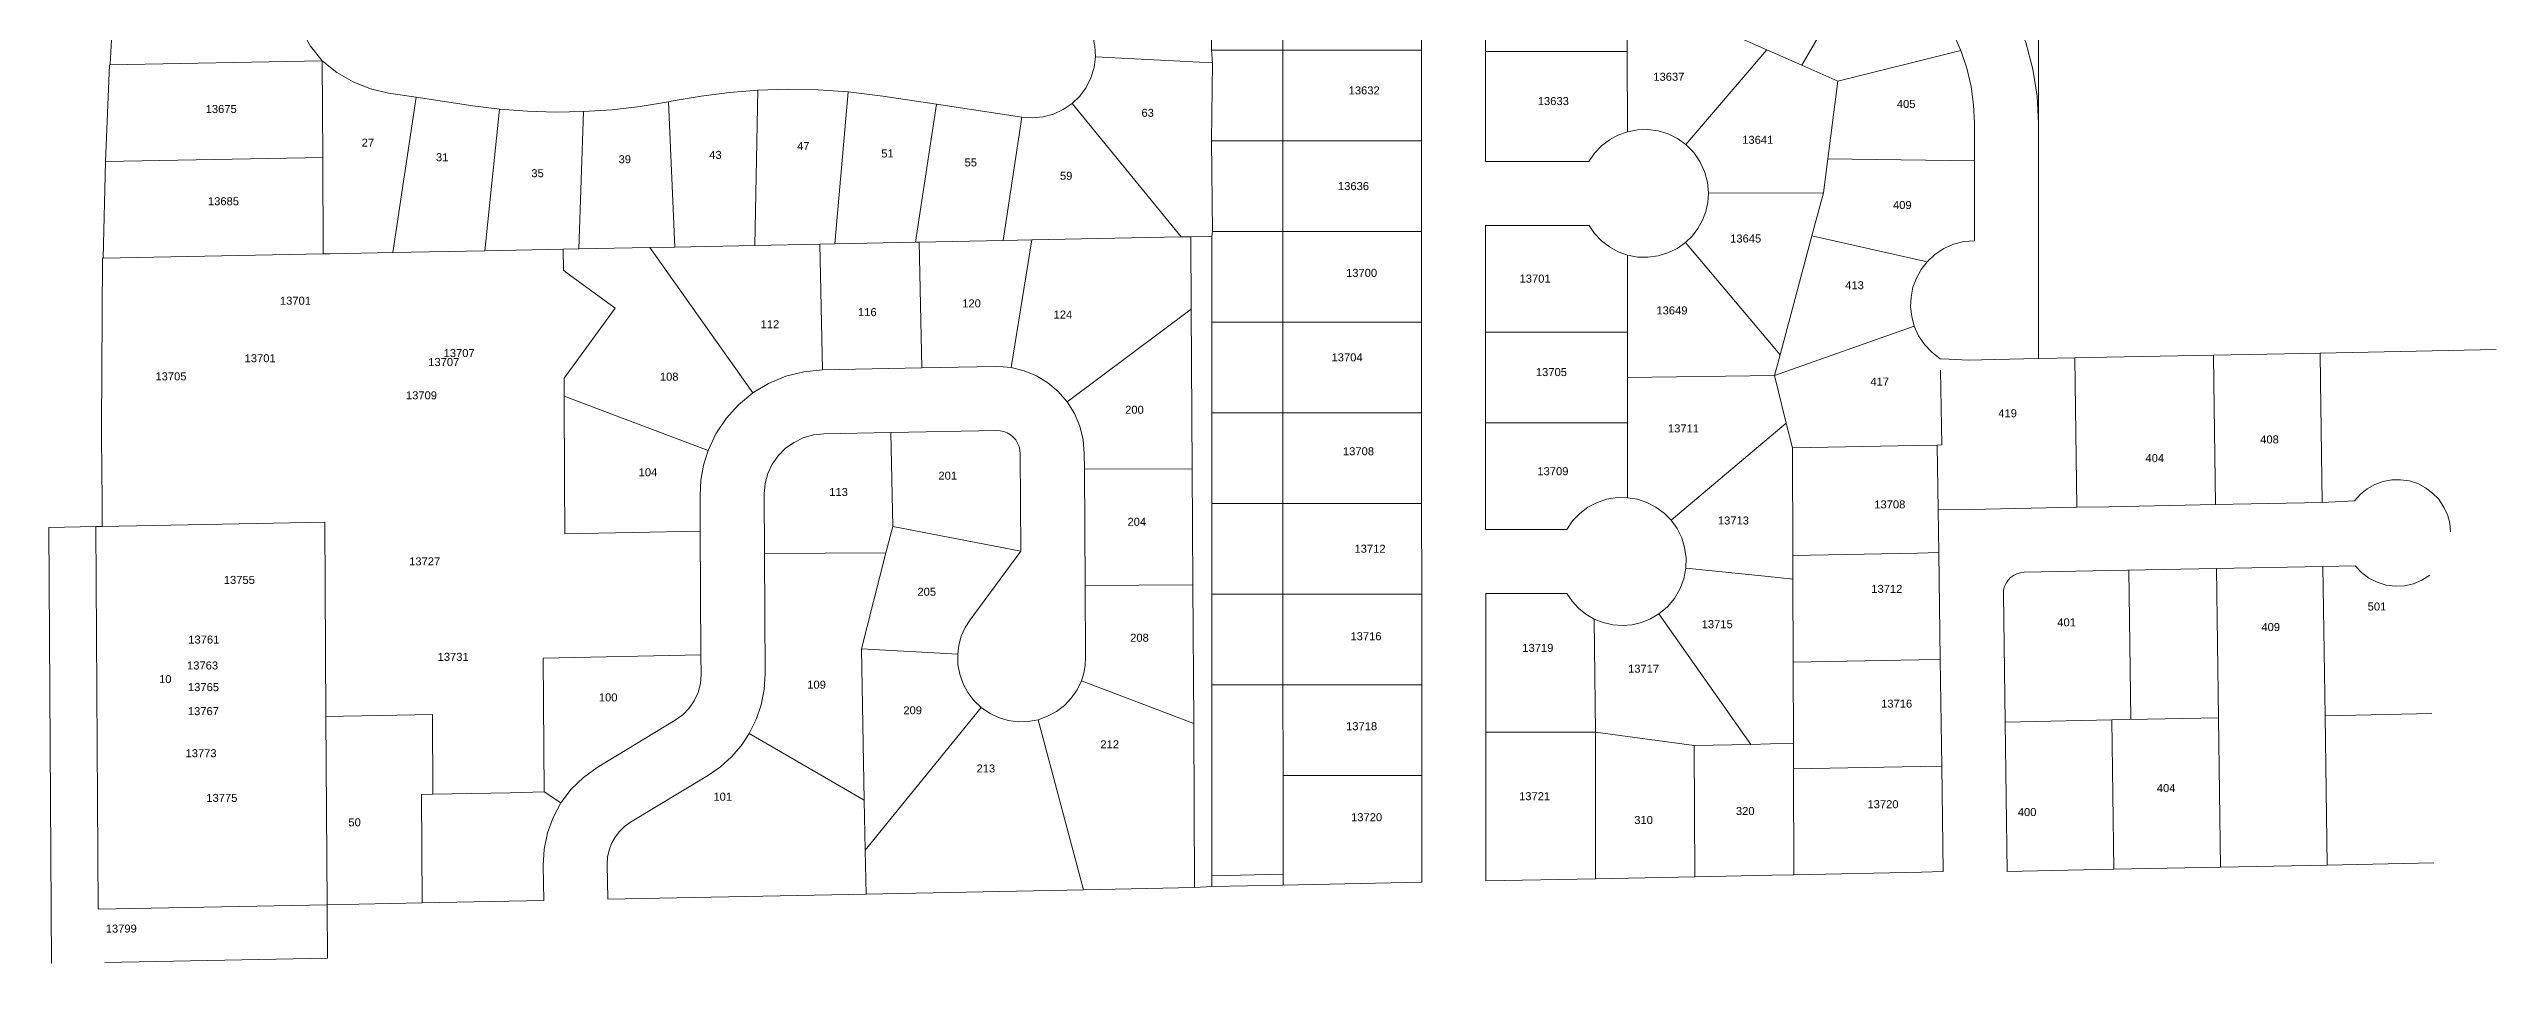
# Model space of a CAD drawing. Header units: feet. Extents: x 865220 to 5618803, y -2240498 to 1935234.
# Drawn here: x 2812271 to 2814565, y 968175 to 969031 of the extents above; entities that cross this region are included whole.
import ezdxf
from ezdxf.enums import TextEntityAlignment as Align

# ---------------------------------------------------------------- set-up
doc = ezdxf.new("R2010")
doc.units = ezdxf.units.FT
doc.header["$LTSCALE"] = 0.015
doc.header["$MEASUREMENT"] = 0
doc.layers.add('Dakota County Addresses', color=7, linetype='Continuous')
doc.layers.add('Dakota County Parcels', color=7, linetype='Continuous')
doc.styles.add('Dimensions 100', font='arial.ttf')

# ---------------------------------------------------------------- blocks, each defined once
blk = doc.blocks.new('ACMAP_ANN_TEMPLATE_Dakota County Addresses')
at = {"layer": 'Dakota County Addresses', "style": 'Dimensions 100'}
blk.add_attdef('DakotaCountyAddress', text='', height=50, dxfattribs=at).set_placement((0, 0), align=Align.CENTER)

msp = doc.modelspace()

# ---------------------------------------------------------------- linework, layer by layer
at = {"layer": 'Dakota County Parcels', "lineweight": 5}
for p, q in [((2814136.2, 968987.8), (2814136.1, 969199.6)), ((2813617.9, 969028.9), (2813617.8, 969146.8)), ((2813361.2, 969030.2), (2813361.8, 969115.2)), ((2813427.9, 969030.2), (2813427.9, 969115.2)), ((2813557.9, 969030.3), (2813557.8, 969115.2)), ((2813914.5, 969016), (2813979.3, 969128.4)), ((2812333.3, 969097.1), (2812328.7, 969017)), ((2813750.8, 969028.9), (2813750.8, 969088.2)), ((2813844.9, 969046.7), (2813881.5, 969030.6)), ((2813252.3, 969023.8), (2813361.9, 969018.4)), ((2813361.9, 969018.4), (2813361.2, 969030.2)), ((2813361.2, 969030.2), (2813427.9, 969030.2)), ((2813427.9, 969030.2), (2813557.9, 969030.3)), ((2813427.9, 968945.2), (2813427.9, 969030.2)), ((2813557.9, 968945.3), (2813557.9, 969030.3)), ((2813617.9, 969028.9), (2813750.8, 969028.9)), ((2813617.9, 968925.9), (2813617.9, 969028.9)), ((2813750.8, 969028.9), (2813750.9, 968953.7)), ((2813805.8, 968941.6), (2813881.5, 969030.6)), ((2813881.5, 969030.6), (2813914.5, 969016)), ((2813948.3, 969001.1), (2814063.6, 969029.8)), ((2812324.4, 968925.7), (2812328.1, 969016.3)), ((2812328.1, 969016.3), (2812328.6, 969016.3)), ((2812328.6, 969016.3), (2812527.6, 969020.3)), ((2812328.7, 969017), (2812328.6, 969016.3)), ((2812528.1, 968929.7), (2812527.6, 969020.2)), ((2813361.2, 968945.2), (2813361.9, 969018.4)), ((2813914.5, 969016), (2813948.3, 969001.1)), ((2813938.9, 968928.2), (2813948.3, 969001.1)), ((2812589.8, 968989.9), (2812615.5, 968986)), ((2812593.8, 968840.5), (2812615.5, 968986)), ((2812615.5, 968986), (2812668.9, 968978.1)), ((2812668.9, 968978.1), (2812693.7, 968974.9)), ((2812852, 968981.7), (2812856.5, 968982.6)), ((2812858, 968845.6), (2812852, 968981.7)), ((2812933, 968847.1), (2812935.8, 968992.7)), ((2813008, 968848.7), (2813020.7, 968991.1)), ((2813052.9, 968987.1), (2813020.7, 968991.1)), ((2813052.9, 968987.1), (2813103.3, 968979.5)), ((2813083.7, 968850.1), (2813103.3, 968979.5)), ((2813103.3, 968979.5), (2813183.4, 968967.3)), ((2813230.4, 968980.2), (2813332.8, 968855.1)), ((2814136.2, 968983.4), (2814136.2, 968987.8)), ((2814136.2, 968979), (2814136.2, 968983.4)), ((2814136.2, 968974.6), (2814136.2, 968979)), ((2812680.1, 968842.1), (2812693.7, 968974.9)), ((2812768, 968843.9), (2812772.6, 968972.6)), ((2813165.8, 968851.7), (2813183.4, 968967.3)), ((2814076.3, 968926.5), (2814076.2, 968961.4)), ((2814136.2, 968970.2), (2814136.2, 968974.6)), ((2814136.2, 968965.8), (2814136.2, 968970.2)), ((2814136.2, 968961.4), (2814136.2, 968965.8)), ((2814136.3, 968741.1), (2814136.2, 968961.4)), ((2813361.2, 968945.2), (2813427.9, 968945.2)), ((2813362, 968860.2), (2813361.2, 968945.2)), ((2813427.9, 968945.2), (2813557.9, 968945.3)), ((2813428, 968860.2), (2813427.9, 968945.2)), ((2813557.9, 968860.3), (2813557.9, 968945.3)), ((2812322.1, 968835.1), (2812324.4, 968925.7)), ((2812528.1, 968929.7), (2812324.4, 968925.7)), ((2812528.6, 968839.2), (2812528.1, 968929.7)), ((2813617.9, 968925.9), (2813714.9, 968925.9)), ((2813934.7, 968896.5), (2813938.9, 968928.2)), ((2813938.9, 968928.2), (2814076.3, 968926.5)), ((2814076.3, 968851.5), (2814076.3, 968926.5)), ((2813826.9, 968896.1), (2813934.7, 968896.5)), ((2813923.9, 968856), (2813934.7, 968896.5)), ((2813617.9, 968865.9), (2813715, 968865.9)), ((2813618, 968765.9), (2813617.9, 968865.9)), ((2812534.8, 968839.3), (2812593.8, 968840.5)), ((2812593.8, 968840.5), (2812680.1, 968842.1)), ((2812680.1, 968842.1), (2812753.5, 968843.7)), ((2812753.5, 968843.7), (2812768, 968843.9)), ((2812753.6, 968824), (2812753.5, 968843.7)), ((2812768, 968843.9), (2812834.6, 968845.3)), ((2812834.6, 968845.3), (2812858, 968845.6)), ((2812834.6, 968845.3), (2812931.1, 968709)), ((2812858, 968845.6), (2812933, 968847.1)), ((2812933, 968847.1), (2812994, 968848.4)), ((2812994, 968848.4), (2813008, 968848.7)), ((2812996.4, 968730.5), (2812994, 968848.4)), ((2813008, 968848.7), (2813083.7, 968850.1)), ((2813083.7, 968850.1), (2813087.2, 968850.3)), ((2813087.2, 968850.3), (2813165.8, 968851.7)), ((2813089.6, 968732.3), (2813087.2, 968850.3)), ((2813165.8, 968851.7), (2813192.8, 968852.4)), ((2813173.2, 968732.6), (2813192.8, 968852.4)), ((2813192.8, 968852.4), (2813332.8, 968855.1)), ((2813332.8, 968855.1), (2813341.7, 968855.3)), ((2813341.7, 968855.3), (2813361.3, 968855.6)), ((2813342.1, 968787.5), (2813341.7, 968855.3)), ((2813361.3, 968855.6), (2813362, 968860.2)), ((2813361.3, 968775.2), (2813361.3, 968855.6)), ((2813362, 968860.2), (2813428, 968860.2)), ((2813428, 968860.2), (2813557.9, 968860.3)), ((2813428, 968775.2), (2813428, 968860.2)), ((2813558, 968775.3), (2813557.9, 968860.3)), ((2813805.5, 968850), (2813894.1, 968744.5)), ((2813894.1, 968744.5), (2813923.9, 968856)), ((2813923.9, 968856), (2814031.9, 968831.9)), ((2812321.5, 968835.1), (2812320.8, 968677.5)), ((2812321.5, 968835.1), (2812322.1, 968835.1)), ((2812322.1, 968835.1), (2812528.6, 968839.2)), ((2812528.6, 968839.2), (2812529.3, 968839.2)), ((2812529.3, 968839.2), (2812534.8, 968839.3)), ((2813751, 968765.9), (2813750.9, 968838.1)), ((2812802.2, 968788.5), (2812754.2, 968722.8)), ((2813225.7, 968700.7), (2813342.1, 968787.5)), ((2813343, 968637.9), (2813342.1, 968787.5)), ((2813361.3, 968775.2), (2813428, 968775.2)), ((2813361.3, 968690.2), (2813361.3, 968775.2)), ((2813428, 968775.2), (2813558, 968775.3)), ((2813428, 968690.2), (2813428, 968775.2)), ((2813558, 968690.3), (2813558, 968775.3)), ((2813888.9, 968725.2), (2814019.8, 968771.5)), ((2813618, 968765.9), (2813751, 968765.9)), ((2813618, 968680.9), (2813618, 968765.9)), ((2813751, 968723.4), (2813751, 968765.9)), ((2814400.2, 968746.3), (2814565.1, 968749.6)), ((2812996.4, 968730.5), (2813089.6, 968732.3)), ((2813089.6, 968732.3), (2813158.3, 968733.7)), ((2813751, 968723.4), (2813888.9, 968725.2)), ((2813888.9, 968725.2), (2813894.1, 968744.5)), ((2813888.9, 968725.2), (2813899.9, 968680.6)), ((2814044.1, 968741), (2814052.5, 968740.6)), ((2814045.6, 968660.2), (2814044.3, 968730.2)), ((2814052.5, 968740.6), (2814070.3, 968739.7)), ((2814070.3, 968739.7), (2814095.3, 968740.2)), ((2814095.3, 968740.2), (2814136.3, 968741.1)), ((2814136.3, 968741.1), (2814170.3, 968741.7)), ((2814170.3, 968741.7), (2814200.2, 968742.3)), ((2814170.6, 968717.8), (2814170.3, 968741.7)), ((2814200.2, 968742.3), (2814300.2, 968744.3)), ((2814300.2, 968744.3), (2814400.2, 968746.3)), ((2814300.6, 968718.9), (2814300.2, 968744.3)), ((2814400.6, 968719.7), (2814400.2, 968746.3)), ((2812754.3, 968705.8), (2812754.2, 968722.8)), ((2812754.3, 968705.8), (2812889.2, 968654.8)), ((2813751, 968680.9), (2813751, 968723.4)), ((2814172.2, 968601.8), (2814170.6, 968717.8)), ((2814302.1, 968604.3), (2814300.6, 968718.9)), ((2814402.1, 968606.3), (2814400.6, 968719.7)), ((2813361.3, 968690.2), (2813428, 968690.2)), ((2813361.4, 968605.2), (2813361.3, 968690.2)), ((2813428, 968690.2), (2813558, 968690.3)), ((2813428.1, 968605.2), (2813428, 968690.2)), ((2813558, 968605.3), (2813558, 968690.3)), ((2813618, 968680.9), (2813751, 968680.9)), ((2813618, 968580.9), (2813618, 968680.9)), ((2813751, 968610.7), (2813751, 968680.9)), ((2813791.9, 968589.6), (2813899.9, 968680.6)), ((2813899.9, 968680.6), (2813905.6, 968657.4)), ((2812997.6, 968670.5), (2813060.5, 968671.7)), ((2813060.5, 968671.7), (2813159.5, 968673.7)), ((2813062.3, 968583.7), (2813060.5, 968671.7)), ((2813905.6, 968657.4), (2814021.3, 968659.7)), ((2813906, 968556.5), (2813905.6, 968657.4)), ((2814021.3, 968659.7), (2814041.4, 968660.1)), ((2814041.4, 968660.1), (2814045.6, 968660.2)), ((2814042.2, 968599.2), (2814041.4, 968660.1)), ((2813182.5, 968560.6), (2813181.9, 968651.8)), ((2813242, 968637.3), (2813241.9, 968652.2)), ((2813242, 968637.3), (2813343, 968637.9)), ((2813242.7, 968528.4), (2813242, 968637.3)), ((2813343.6, 968529), (2813343, 968637.9)), ((2812321.4, 968583.8), (2812321.2, 968618.8)), ((2812881.9, 968579.2), (2812881.7, 968612.8)), ((2812942, 968558.5), (2812941.7, 968614.3)), ((2812321.4, 968583.8), (2812530, 968587.9)), ((2812530, 968587.9), (2812531.1, 968405.5)), ((2813361.4, 968605.2), (2813428.1, 968605.2)), ((2813361.4, 968520.2), (2813361.4, 968605.2)), ((2813428.1, 968605.2), (2813558, 968605.3)), ((2813428.1, 968520.3), (2813428.1, 968605.2)), ((2813558.1, 968520.3), (2813558, 968605.3)), ((2814042.2, 968599.2), (2814072.2, 968599.8)), ((2814042.8, 968559.2), (2814042.2, 968599.2)), ((2814072.2, 968599.8), (2814172.2, 968601.8)), ((2814172.2, 968601.8), (2814202.2, 968602.3)), ((2814202.2, 968602.3), (2814302.1, 968604.3)), ((2814302.1, 968604.3), (2814402.1, 968606.3)), ((2814402.1, 968606.3), (2814432.5, 968607.7)), ((2812273.8, 968174.1), (2812271.4, 968582.8)), ((2812321.4, 968583.8), (2812315.4, 968583.6)), ((2812317.5, 968225), (2812315.4, 968583.6)), ((2812755.1, 968576.7), (2812881.9, 968579.2)), ((2812882.6, 968463.3), (2812881.9, 968579.2)), ((2813056, 968559.1), (2813062.3, 968583.7)), ((2813062.3, 968583.7), (2813182.5, 968560.6)), ((2813618, 968580.9), (2813694.1, 968580.9)), ((2812942, 968558.5), (2813056, 968559.1)), ((2812942.7, 968445.5), (2812942, 968558.5)), ((2813032.9, 968469.1), (2813056, 968559.1)), ((2813134.9, 968496.3), (2813182.5, 968560.6)), ((2813805.7, 968544.7), (2813883, 968536.7)), ((2813906, 968556.5), (2814022.7, 968558.8)), ((2813906, 968534.3), (2813906, 968556.5)), ((2814022.7, 968558.8), (2814042.8, 968559.2)), ((2814044.2, 968459.2), (2814042.8, 968559.2)), ((2814122.7, 968540.8), (2814203, 968542.4)), ((2814203, 968542.4), (2814303, 968544.3)), ((2814303, 968544.3), (2814402.9, 968546.3)), ((2814402.9, 968546.3), (2814433.1, 968546.9)), ((2814404.9, 968406.4), (2814402.9, 968546.3)), ((2813242.7, 968528.4), (2813343.6, 968529)), ((2813243, 968460.9), (2813242.7, 968528.4)), ((2813344.4, 968399), (2813343.6, 968529)), ((2813361.4, 968520.2), (2813428.1, 968520.3)), ((2813361.4, 968435.2), (2813361.4, 968520.2)), ((2813428.1, 968435.3), (2813428.1, 968520.3)), ((2813428.1, 968520.3), (2813558.1, 968520.3)), ((2813558.1, 968435.3), (2813558.1, 968520.3)), ((2813618.1, 968390.9), (2813618.1, 968520.9)), ((2813618.1, 968520.9), (2813694.1, 968520.9)), ((2813883, 968536.7), (2813906, 968534.3)), ((2813906.3, 968456.5), (2813906, 968534.3)), ((2814105, 968400.4), (2814103.3, 968520.7)), ((2813721, 968391), (2813719.8, 968497)), ((2813780.5, 968501.9), (2813866.6, 968379.5)), ((2812734.8, 968460.3), (2812882.6, 968463.3)), ((2812735.5, 968334.9), (2812734.8, 968460.3)), ((2812882.7, 968445.1), (2812882.6, 968463.3)), ((2813032.9, 968469.1), (2813123.2, 968464)), ((2813035.7, 968327.2), (2813032.9, 968469.1)), ((2813906.3, 968456.5), (2814024, 968458.8)), ((2813906.6, 968380.3), (2813906.3, 968456.5)), ((2814024, 968458.8), (2814044.2, 968459.2)), ((2814045.5, 968359.2), (2814044.2, 968459.2)), ((2813239.1, 968439.2), (2813344.4, 968399)), ((2813361.4, 968435.2), (2813428.1, 968435.3)), ((2813361.5, 968256.4), (2813361.4, 968435.2)), ((2813428.1, 968435.3), (2813558.1, 968435.3)), ((2813428.2, 968350.3), (2813428.1, 968435.3)), ((2813558.1, 968350.3), (2813558.1, 968435.3)), ((2812531.1, 968405.5), (2812630.9, 968407.4)), ((2812532.1, 968229.2), (2812531.1, 968405.5)), ((2812630.9, 968407.4), (2812631.3, 968332.8)), ((2813036.6, 968280.5), (2813145.2, 968414)), ((2814204.9, 968402.4), (2814304.9, 968404.4)), ((2814306.8, 968264.4), (2814304.9, 968404.4)), ((2814404.9, 968406.4), (2814504.9, 968408.3)), ((2814406.8, 968266.4), (2814404.9, 968406.4)), ((2812785.4, 968357.9), (2812858.5, 968402.1)), ((2812927.8, 968389.7), (2813035.7, 968327.2)), ((2813198.6, 968402.6), (2813241.2, 968243.3)), ((2813345.3, 968245.3), (2813344.4, 968399)), ((2813618.1, 968390.9), (2813721, 968391)), ((2813618.2, 968251.5), (2813618.1, 968390.9)), ((2813721, 968391), (2813813.6, 968378.4)), ((2813721.1, 968253.6), (2813721, 968391)), ((2814105, 968400.4), (2814204.9, 968402.4)), ((2814106.9, 968260.4), (2814105, 968400.4)), ((2814206.9, 968262.4), (2814204.9, 968402.4)), ((2813813.6, 968378.4), (2813866.6, 968379.5)), ((2813814, 968255.5), (2813813.6, 968378.4)), ((2813866.6, 968379.5), (2813885.1, 968379.9)), ((2813885.1, 968379.9), (2813906.6, 968380.3)), ((2813906.7, 968356.5), (2813906.6, 968380.3)), ((2813906.7, 968356.5), (2814025.3, 968358.8)), ((2814025.3, 968358.8), (2814045.5, 968359.2)), ((2814046.9, 968260.2), (2814045.5, 968359.2)), ((2812816.4, 968306.5), (2812889.6, 968350.7)), ((2813428.2, 968350.3), (2813558.1, 968350.3)), ((2813428.2, 968257.7), (2813428.2, 968350.3)), ((2813558.2, 968250.3), (2813558.1, 968350.3)), ((2813907, 968257.3), (2813906.7, 968356.5)), ((2812620.5, 968332.6), (2812631.3, 968332.8)), ((2812621.1, 968231), (2812620.5, 968332.6)), ((2812735.5, 968334.9), (2812751.3, 968324.7)), ((2813035.7, 968327.2), (2813036.6, 968280.5)), ((2812795.4, 968234.4), (2812794.7, 968267.1)), ((2813036.6, 968280.5), (2813037.4, 968239.2)), ((2814306.8, 968264.4), (2814406.8, 968266.4)), ((2814406.8, 968266.4), (2814506.8, 968268.4)), ((2812735.4, 968233.2), (2812734.7, 968265.9)), ((2813037.4, 968239.2), (2813241.2, 968243.3)), ((2813241.2, 968243.3), (2813345.3, 968245.3)), ((2813345.3, 968245.3), (2813361.5, 968246.4)), ((2813361.5, 968256.4), (2813428.2, 968257.7)), ((2813361.5, 968246.4), (2813361.5, 968256.4)), ((2813361.5, 968246.4), (2813428.2, 968247.7)), ((2813428.2, 968247.7), (2813428.2, 968257.7)), ((2813428.2, 968247.7), (2813558.2, 968250.3)), ((2813618.2, 968251.5), (2813721.1, 968253.6)), ((2813721.1, 968253.6), (2813814, 968255.5)), ((2813814, 968255.5), (2813886.7, 968256.9)), ((2813886.7, 968256.9), (2813907, 968257.3)), ((2813907, 968257.3), (2814026.7, 968259.7)), ((2814026.7, 968259.7), (2814046.9, 968260.2)), ((2814106.9, 968260.4), (2814206.9, 968262.4)), ((2814206.9, 968262.4), (2814306.8, 968264.4)), ((2812317.5, 968225), (2812532.1, 968229.2)), ((2812532.1, 968229.2), (2812621.1, 968231)), ((2812532.1, 968229.2), (2812532.4, 968179.2)), ((2812621.1, 968231), (2812735.4, 968233.2)), ((2812795.4, 968234.4), (2813037.4, 968239.2)), ((2812323.8, 968175.1), (2812532.4, 968179.2))]:
    msp.add_line(p, q, dxfattribs=at)
for points in [[(2814063.6, 969029.8), (2814054.6, 969049.9), (2814043.4, 969068.9), (2814030, 969086.4), (2814014.7, 969102.3), (2813997.7, 969116.4), (2813979.3, 969128.4)], [(2814136.2, 968961.4), (2814134.9, 968987.1), (2814131, 969012.5), (2814124.5, 969037.4), (2814115.5, 969061.5), (2814104.1, 969084.6), (2814090.4, 969106.3), (2814079.4, 969120.9), (2814067.3, 969134.6)], [(2812497.3, 969082.4), (2812501.3, 969065.3), (2812507.8, 969049.1), (2812516.6, 969034), (2812527.6, 969020.3)], [(2813252.3, 969023.8), (2813251.9, 969033.8), (2813249.9, 969043.6), (2813246.3, 969052.9), (2813241.3, 969061.6), (2813235, 969069.4), (2813227.5, 969076)], [(2813230.4, 968980.2), (2813237.6, 968987.2), (2813243.5, 968995.3), (2813248, 969004.2), (2813251, 969013.8), (2813252.3, 969023.8)], [(2814076.2, 968961.4), (2814075.4, 968978.8), (2814073, 968996.2), (2814069.1, 969013.2), (2814063.6, 969029.8)], [(2812589.8, 968989.9), (2812572.8, 968994), (2812556.5, 969000.5), (2812541.3, 969009.3), (2812527.6, 969020.2)], [(2812772.6, 968972.6), (2812799.2, 968974.3), (2812825.7, 968977.4), (2812852, 968981.7)], [(2812935.8, 968992.7), (2812909.2, 968990.6), (2812882.7, 968987.2), (2812856.5, 968982.6)], [(2813020.7, 968991.1), (2812992.4, 968993), (2812964.1, 968993.5), (2812935.8, 968992.7)], [(2813183.4, 968967.3), (2813193.4, 968966.7), (2813203.4, 968967.7), (2813213, 968970.3), (2813222.1, 968974.6), (2813230.4, 968980.2)], [(2812693.7, 968974.9), (2812720, 968972.9), (2812746.3, 968972.1), (2812772.6, 968972.6)], [(2813805.8, 968941.6), (2813797.9, 968947.3), (2813789.2, 968951.6), (2813779.9, 968954.5), (2813770.2, 968955.8), (2813760.5, 968955.6), (2813750.9, 968953.7)], [(2813750.9, 968953.7), (2813742.1, 968950.6), (2813734, 968946.1), (2813726.6, 968940.4), (2813720.2, 968933.6), (2813714.9, 968925.9)], [(2813826.9, 968896.1), (2813826, 968906.4), (2813823.3, 968916.4), (2813818.9, 968925.8), (2813813.1, 968934.3), (2813805.8, 968941.6)], [(2813805.5, 968850), (2813811.8, 968856.1), (2813817.1, 968863), (2813821.3, 968870.7), (2813824.4, 968878.9), (2813826.3, 968887.4), (2813826.9, 968896.1)], [(2813715, 968865.9), (2813720.2, 968858.2), (2813726.6, 968851.5), (2813734, 968845.8), (2813742.2, 968841.3), (2813750.9, 968838.1)], [(2813750.9, 968838.1), (2813760.4, 968836.3), (2813770.1, 968836), (2813779.7, 968837.3), (2813788.9, 968840.1), (2813797.6, 968844.4), (2813805.5, 968850)], [(2814076.3, 968851.5), (2814066.3, 968850.7), (2814056.7, 968848.2), (2814047.5, 968844.2), (2814039.2, 968838.7), (2814031.9, 968831.9)], [(2812753.6, 968824), (2812756, 968822.2), (2812802.2, 968788.5)], [(2814031.9, 968831.9), (2814026.2, 968824.6), (2814021.8, 968816.5), (2814018.6, 968807.9), (2814016.8, 968798.8), (2814016.4, 968789.6), (2814017.4, 968780.4), (2814019.8, 968771.5)], [(2814019.8, 968771.5), (2814023.8, 968762.5), (2814029.4, 968754.2), (2814036.2, 968747), (2814044.1, 968741)], [(2812996.4, 968730.5), (2812979, 968728.8), (2812962.1, 968724.6), (2812946, 968717.9), (2812931.1, 968709)], [(2813173.2, 968732.6), (2813165.8, 968733.5), (2813158.3, 968733.7)], [(2813225.7, 968700.7), (2813217.4, 968710.2), (2813207.8, 968718.3), (2813197, 968724.8), (2813185.4, 968729.6), (2813173.2, 968732.6)], [(2812755.1, 968576.7), (2812754.8, 968627.4), (2812754.3, 968705.8)], [(2812931.1, 968709), (2812917.7, 968697.9), (2812906.1, 968685), (2812896.6, 968670.6), (2812889.2, 968654.8)], [(2813241.9, 968652.2), (2813240.8, 968665.1), (2813237.7, 968677.7), (2813232.6, 968689.7), (2813225.7, 968700.7)], [(2812321.2, 968618.8), (2812321.1, 968626.8), (2812320.8, 968677.5)], [(2812997.6, 968670.5), (2812987.9, 968669.5), (2812978.5, 968666.8), (2812969.8, 968662.6), (2812961.9, 968657), (2812955, 968650.1), (2812949.4, 968642.2), (2812945.3, 968633.4), (2812942.7, 968624), (2812941.7, 968614.3)], [(2813181.9, 968651.8), (2813181.6, 968655.3), (2813180.8, 968658.7), (2813179.4, 968661.9), (2813177.6, 968664.8), (2813175.3, 968667.4), (2813172.6, 968669.7), (2813169.6, 968671.4), (2813166.4, 968672.7), (2813163, 968673.5), (2813159.5, 968673.7)], [(2812889.2, 968654.8), (2812885, 968641.2), (2812882.5, 968627.1), (2812881.7, 968612.8)], [(2813751, 968610.7), (2813741.3, 968610.8), (2813731.8, 968609.2), (2813722.6, 968606.2), (2813714, 968601.7), (2813706.3, 968595.9), (2813699.6, 968588.9), (2813694.1, 968580.9)], [(2813791.9, 968589.6), (2813785.3, 968596.3), (2813777.7, 968601.9), (2813769.3, 968606.3), (2813760.3, 968609.2), (2813751, 968610.7)], [(2814522.5, 968578.7), (2814521.7, 968586.9), (2814519.5, 968594.9), (2814516, 968602.3), (2814511.4, 968609.2), (2814505.7, 968615.1), (2814499, 968620.1), (2814491.7, 968623.9), (2814483.9, 968626.4), (2814475.7, 968627.6), (2814467.5, 968627.4), (2814459.3, 968625.9), (2814451.6, 968623.1), (2814444.4, 968619), (2814438, 968613.9), (2814432.5, 968607.7)], [(2813805.7, 968544.7), (2813805.9, 968554.4), (2813804.6, 968563.9), (2813801.8, 968573.1), (2813797.5, 968581.8), (2813791.9, 968589.6)], [(2812315.4, 968583.6), (2812271.4, 968582.8), (2812271.4, 968582.8)], [(2813780.5, 968501.9), (2813788.4, 968508.5), (2813795, 968516.3), (2813800.2, 968525.1), (2813803.8, 968534.7), (2813805.7, 968544.7)], [(2814222.9, 968403.7), (2814222.9, 968403.5), (2814221, 968543.2)], [(2814304.9, 968404.4), (2814304.9, 968404.4), (2814303, 968544.3)], [(2814433.1, 968546.9), (2814439, 968540.6), (2814446, 968535.3), (2814453.7, 968531.4), (2814462, 968528.8), (2814470.6, 968527.8), (2814479.3, 968528.2), (2814487.7, 968530.1), (2814495.7, 968533.4), (2814503.1, 968538.1)], [(2813694.1, 968520.9), (2813699.1, 968513.6), (2813705.2, 968507.1), (2813712.1, 968501.5), (2813719.8, 968497)], [(2814122.7, 968540.8), (2814119.3, 968540.4), (2814116, 968539.4), (2814112.9, 968537.9), (2814110.1, 968535.9), (2814107.7, 968533.4), (2814105.8, 968530.6), (2814104.4, 968527.4), (2814103.6, 968524.1), (2814103.3, 968520.7)], [(2813134.9, 968496.3), (2813130.2, 968488.9), (2813126.6, 968481), (2813124.3, 968472.6), (2813123.2, 968464)], [(2813719.8, 968497), (2813728.3, 968493.7), (2813737.2, 968491.6), (2813746.3, 968491), (2813755.4, 968491.7), (2813764.2, 968493.8), (2813772.7, 968497.2), (2813780.5, 968501.9)], [(2813123.2, 968464), (2813123.4, 968454.5), (2813125.1, 968445.2), (2813128.2, 968436.3), (2813132.7, 968428), (2813138.4, 968420.5), (2813145.2, 968414)], [(2813239.1, 968439.2), (2813241.3, 968446.2), (2813242.6, 968453.5), (2813243, 968460.9)], [(2812858.5, 968402.1), (2812865.5, 968407.1), (2812871.5, 968413.3), (2812876.3, 968420.4), (2812879.8, 968428.2), (2812882, 968436.6), (2812882.7, 968445.1)], [(2812927.8, 968389.7), (2812934.3, 968402.8), (2812939, 968416.6), (2812941.8, 968430.9), (2812942.7, 968445.5)], [(2813198.6, 968402.6), (2813207.5, 968405.8), (2813215.8, 968410.3), (2813223.2, 968416), (2813229.7, 968422.9), (2813235.1, 968430.7), (2813239.1, 968439.2)], [(2813145.2, 968414), (2813153, 968408.7), (2813161.5, 968404.6), (2813170.5, 968401.9), (2813179.9, 968400.7), (2813189.3, 968400.9), (2813198.6, 968402.6)], [(2812889.6, 968350.7), (2812900.9, 968358.6), (2812911.2, 968367.8), (2812920.2, 968378.2), (2812927.8, 968389.7)], [(2812785.4, 968357.9), (2812772.4, 968348.6), (2812760.9, 968337.5), (2812751.3, 968324.7)], [(2812631.3, 968332.8), (2812703.7, 968334.2), (2812735.5, 968334.9)], [(2812751.3, 968324.7), (2812743.9, 968311.1), (2812738.7, 968296.5), (2812735.6, 968281.4), (2812734.7, 968265.9)], [(2812816.4, 968306.5), (2812810.9, 968302.6), (2812806.1, 968298), (2812802, 968292.6), (2812798.8, 968286.7), (2812796.4, 968280.4), (2812795.1, 968273.8), (2812794.7, 968267.1)]]:
    msp.add_lwpolyline(points, dxfattribs=at)

# ---------------------------------------------------------------- block references
at = {"layer": 'Dakota County Addresses', "lineweight": 5, "xscale": 0.15, "yscale": 0.15, "zscale": 0.15}
for p, values in [((2813789.8, 969001.5), {'DakotaCountyAddress': '13637'}), ((2812432.9, 968971.3), {'DakotaCountyAddress': '13675'}), ((2813504.2, 968988.7), {'DakotaCountyAddress': '13632'}), ((2813681.5, 968978.7), {'DakotaCountyAddress': '13633'}), ((2814012.2, 968976), {'DakotaCountyAddress': '405'}), ((2813301.3, 968967.7), {'DakotaCountyAddress': '63'}), ((2812570.4, 968939.7), {'DakotaCountyAddress': '27'}), ((2812640, 968926.1), {'DakotaCountyAddress': '31'}), ((2812811.2, 968924.2), {'DakotaCountyAddress': '39'}), ((2812896.1, 968928.3), {'DakotaCountyAddress': '43'}), ((2812978.5, 968936.6), {'DakotaCountyAddress': '47'}), ((2813057.4, 968929.6), {'DakotaCountyAddress': '51'}), ((2813873.1, 968942.4), {'DakotaCountyAddress': '13641'}), ((2812729.4, 968911.1), {'DakotaCountyAddress': '35'}), ((2813135.5, 968921.2), {'DakotaCountyAddress': '55'}), ((2813224.9, 968908.7), {'DakotaCountyAddress': '59'}), ((2812435, 968884.8), {'DakotaCountyAddress': '13685'}), ((2813494.2, 968899), {'DakotaCountyAddress': '13636'}), ((2814008.6, 968881.3), {'DakotaCountyAddress': '409'}), ((2813861.8, 968849.9), {'DakotaCountyAddress': '13645'}), ((2813501.8, 968817.7), {'DakotaCountyAddress': '13700'}), ((2813664.4, 968812.3), {'DakotaCountyAddress': '13701'}), ((2812502.5, 968791.6), {'DakotaCountyAddress': '13701'}), ((2813136.2, 968789.1), {'DakotaCountyAddress': '120'}), ((2813963.8, 968806.1), {'DakotaCountyAddress': '413'}), ((2812947.2, 968769.5), {'DakotaCountyAddress': '112'}), ((2813038.5, 968780.9), {'DakotaCountyAddress': '116'}), ((2813221.8, 968778.6), {'DakotaCountyAddress': '124'}), ((2813792.7, 968782.5), {'DakotaCountyAddress': '13649'}), ((2812655.9, 968742.5), {'DakotaCountyAddress': '13707'}), ((2812385.8, 968720.7), {'DakotaCountyAddress': '13705'}), ((2812469.4, 968737.7), {'DakotaCountyAddress': '13701'}), ((2812641.5, 968734.1), {'DakotaCountyAddress': '13707'}), ((2812852.8, 968720.4), {'DakotaCountyAddress': '108'}), ((2813488.2, 968738.5), {'DakotaCountyAddress': '13704'}), ((2813679.7, 968724.7), {'DakotaCountyAddress': '13705'}), ((2812620.6, 968702.9), {'DakotaCountyAddress': '13709'}), ((2813987.4, 968715.8), {'DakotaCountyAddress': '417'}), ((2813288.9, 968689.4), {'DakotaCountyAddress': '200'}), ((2813803.5, 968671.9), {'DakotaCountyAddress': '13711'}), ((2814107.3, 968686.1), {'DakotaCountyAddress': '419'}), ((2813498.9, 968650.5), {'DakotaCountyAddress': '13708'}), ((2814352.8, 968661.6), {'DakotaCountyAddress': '408'}), ((2812832.9, 968630.8), {'DakotaCountyAddress': '104'}), ((2813113.9, 968627.6), {'DakotaCountyAddress': '201'}), ((2813681.1, 968631.8), {'DakotaCountyAddress': '13709'}), ((2814245.3, 968644.1), {'DakotaCountyAddress': '404'}), ((2813011.5, 968612.3), {'DakotaCountyAddress': '113'}), ((2813291.1, 968584.4), {'DakotaCountyAddress': '204'}), ((2813850.3, 968585.6), {'DakotaCountyAddress': '13713'}), ((2813996.9, 968600.7), {'DakotaCountyAddress': '13708'}), ((2813509.7, 968559.1), {'DakotaCountyAddress': '13712'}), ((2812623.6, 968547.3), {'DakotaCountyAddress': '13727'}), ((2812449.9, 968529.9), {'DakotaCountyAddress': '13755'}), ((2813094.2, 968518.8), {'DakotaCountyAddress': '205'}), ((2813994.1, 968521.5), {'DakotaCountyAddress': '13712'}), ((2813835.1, 968488.4), {'DakotaCountyAddress': '13715'}), ((2814162.6, 968490.1), {'DakotaCountyAddress': '401'}), ((2814453.5, 968505), {'DakotaCountyAddress': '501'}), ((2812416.6, 968474), {'DakotaCountyAddress': '13761'}), ((2813293.6, 968475.7), {'DakotaCountyAddress': '208'}), ((2813505.9, 968477.1), {'DakotaCountyAddress': '13716'}), ((2813667, 968466.2), {'DakotaCountyAddress': '13719'}), ((2814353.9, 968485.7), {'DakotaCountyAddress': '409'}), ((2812415.4, 968449.7), {'DakotaCountyAddress': '13763'}), ((2812650.3, 968457.8), {'DakotaCountyAddress': '13731'}), ((2813766.1, 968446.7), {'DakotaCountyAddress': '13717'}), ((2812380.5, 968436.9), {'DakotaCountyAddress': '10'}), ((2812416.3, 968429.4), {'DakotaCountyAddress': '13765'}), ((2812795.6, 968419.8), {'DakotaCountyAddress': '100'}), ((2812990.9, 968431.7), {'DakotaCountyAddress': '109'}), ((2812416.2, 968406.9), {'DakotaCountyAddress': '13767'}), ((2813081, 968407.7), {'DakotaCountyAddress': '209'}), ((2814003.3, 968413.9), {'DakotaCountyAddress': '13716'}), ((2813265.7, 968375.8), {'DakotaCountyAddress': '212'}), ((2813501.8, 968392.8), {'DakotaCountyAddress': '13718'}), ((2812414, 968367.5), {'DakotaCountyAddress': '13773'}), ((2813149.6, 968353.2), {'DakotaCountyAddress': '213'}), ((2814255.9, 968334.8), {'DakotaCountyAddress': '404'}), ((2812433.5, 968325.6), {'DakotaCountyAddress': '13775'}), ((2812903, 968326.7), {'DakotaCountyAddress': '101'}), ((2813506.5, 968307.5), {'DakotaCountyAddress': '13720'}), ((2813664, 968327.2), {'DakotaCountyAddress': '13721'}), ((2813766.1, 968304.9), {'DakotaCountyAddress': '310'}), ((2813861.4, 968313.3), {'DakotaCountyAddress': '320'}), ((2813990.5, 968319.7), {'DakotaCountyAddress': '13720'}), ((2814125.6, 968312.3), {'DakotaCountyAddress': '400'}), ((2812557.9, 968302.7), {'DakotaCountyAddress': '50'}), ((2812339.2, 968203.1), {'DakotaCountyAddress': '13799'})]:
    msp.add_blockref('ACMAP_ANN_TEMPLATE_Dakota County Addresses', p, dxfattribs=at).add_auto_attribs(values)

doc.saveas('drawing.dxf')
